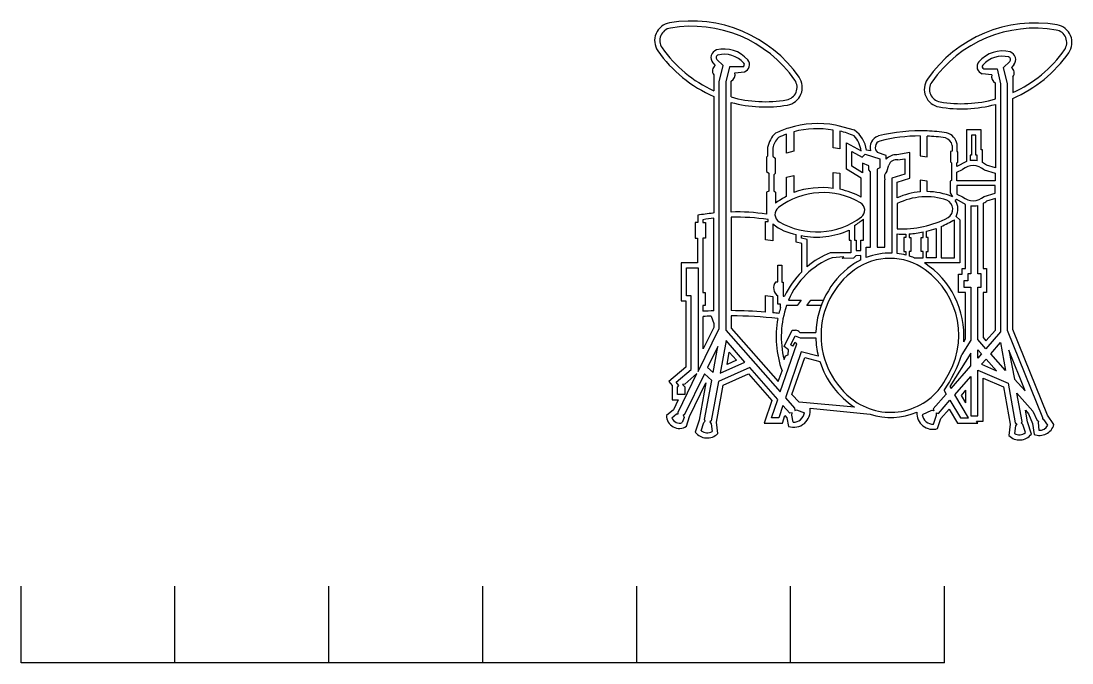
# Model space of a CAD drawing. Header units: metres. Extents: x -2.6 to 28.7, y -4 to 35.3.
# Drawn here: x 0 to 13.66, y 27 to 35.34 of the extents above; entities that cross this region are included whole.
import ezdxf

# ---------------------------------------------------------------- set-up
doc = ezdxf.new("R2010")
doc.units = ezdxf.units.M

msp = doc.modelspace()

# ---------------------------------------------------------------- linework, layer by layer
at = {"layer": 'MCD_Layer_0'}
for p, q in [((9.12404, 34.763303), (9.040016, 34.839839)), ((8.988104, 34.796639), (9.020216, 34.761863)), ((9.06968, 34.550542), (9.12404, 34.763303)), ((9.20648, 34.745879), (9.15968, 34.550542)), ((9.379424, 34.746239), (9.20648, 34.745879)), ((12.509192, 34.720607), (12.682137, 34.720247)), ((12.682137, 34.720247), (12.728936, 34.524911)), ((12.764576, 34.73767), (12.8486, 34.814206)), ((12.818935, 34.524911), (12.764576, 34.73767)), ((12.900513, 34.771007), (12.868401, 34.736231)), ((9.002, 34.639894), (9.002, 34.435126)), ((9.06968, 31.344886), (9.06968, 34.550542)), ((9.15968, 34.550542), (9.15968, 31.325878)), ((9.22736, 34.353262), (9.22736, 34.559327)), ((9.276104, 34.667039), (9.398504, 34.681439)), ((12.612513, 34.641407), (12.490112, 34.655806)), ((12.886617, 34.614263), (12.886617, 34.409494)), ((12.661256, 34.327631), (12.661256, 34.533694)), ((12.728936, 34.524911), (12.728936, 31.300246)), ((12.818935, 31.317814), (12.818935, 34.524911)), ((9.001928, 34.361182), (9.001928, 32.846807)), ((9.227432, 32.858686), (9.227432, 34.282991)), ((12.886688, 31.33099), (12.886688, 34.33555)), ((12.661184, 34.257287), (12.661184, 33.431951)), ((9.948368, 33.623326), (9.948368, 33.867263)), ((10.041392, 33.902398), (10.041392, 33.647806)), ((10.551944, 33.694102), (10.551944, 33.92263)), ((10.830512, 33.922271), (10.619696, 33.978574)), ((10.641008, 33.908591), (10.641008, 33.677831)), ((12.284409, 33.925582), (12.284409, 33.514894)), ((12.4742, 33.925582), (12.284409, 33.925582)), ((12.4742, 33.665086), (12.4742, 33.925582)), ((10.727624, 33.417263), (10.727624, 33.757678)), ((10.727624, 33.757678), (10.917344, 33.65407)), ((11.68328, 33.84667), (11.68328, 33.590711)), ((11.772416, 33.574439), (11.772416, 33.844943)), ((12.164312, 33.649534), (12.164312, 33.738166)), ((12.406448, 33.857831), (12.352088, 33.857831)), ((12.352088, 33.857831), (12.352088, 33.597334)), ((12.406448, 33.597334), (12.406448, 33.857831)), ((9.701264, 33.696406), (9.701264, 33.58603)), ((9.769016, 33.689998), (9.769016, 33.58351)), ((10.041392, 33.647806), (9.948368, 33.623326)), ((10.641008, 33.677831), (10.551944, 33.694102)), ((10.795304, 33.643631), (10.929729, 33.570262)), ((10.795304, 33.454702), (10.795304, 33.643631)), ((10.929729, 33.570262), (10.970263, 33.609646)), ((10.970263, 33.609646), (11.159624, 33.549527)), ((11.038088, 33.652126), (10.984089, 33.664295)), ((11.242064, 33.594382), (11.12888, 33.630238)), ((11.242064, 33.545999), (11.242064, 33.594382)), ((11.549648, 33.633622), (11.38088, 33.601438)), ((11.549648, 33.299182), (11.549648, 33.633622)), ((12.097136, 33.649463), (12.079136, 33.643198)), ((12.079136, 33.643198), (12.079136, 33.508919)), ((12.098504, 33.722614), (12.097136, 33.649463)), ((12.170432, 33.637006), (12.164312, 33.649534)), ((12.170432, 33.508487), (12.170432, 33.637006)), ((12.352088, 33.597334), (12.334593, 33.597334)), ((12.334593, 33.597334), (12.334593, 33.526342)), ((12.424593, 33.597334), (12.406448, 33.597334)), ((12.424593, 33.523318), (12.424593, 33.597334)), ((12.492344, 33.665086), (12.4742, 33.665086)), ((12.492344, 33.500782), (12.492344, 33.665086)), ((9.701264, 33.58603), (9.685137, 33.572062)), ((9.685137, 33.572062), (9.685137, 33.383134)), ((9.769016, 33.58351), (9.797024, 33.556438)), ((9.797024, 33.556438), (9.797024, 33.36031)), ((11.0162, 33.45715), (10.934408, 33.492359)), ((10.934408, 33.492359), (10.934408, 33.367582)), ((11.0162, 33.405814), (11.0162, 33.45715)), ((11.159624, 33.549527), (11.159624, 33.430727)), ((11.251856, 33.385798), (11.276336, 33.468454)), ((11.393552, 33.534983), (11.481968, 33.55183)), ((11.481968, 33.55183), (11.481968, 33.349151)), ((11.68328, 33.590711), (11.772416, 33.574439)), ((12.079136, 33.508919), (12.091305, 33.499558)), ((12.091305, 33.499558), (12.091305, 33.268438)), ((12.284409, 33.514894), (12.158984, 33.449375)), ((12.158984, 33.495958), (12.170432, 33.508487)), ((12.158984, 33.449375), (12.158984, 33.495958)), ((12.661184, 33.431951), (12.54656, 33.466006)), ((9.685137, 33.383134), (9.715304, 33.363406)), ((9.715304, 33.363406), (9.715304, 33.127606)), ((9.797024, 33.36031), (9.783056, 33.34123)), ((9.783056, 33.34123), (9.783056, 33.132359)), ((9.948368, 33.310198), (10.041392, 33.332663)), ((10.041392, 33.332663), (10.041392, 33.11299)), ((10.551944, 33.374063), (10.641008, 33.362686)), ((10.551944, 33.165478), (10.551944, 33.374063)), ((10.641008, 33.362686), (10.641008, 33.154534)), ((10.917344, 33.29839), (10.727624, 33.417263)), ((10.934408, 33.367582), (10.795304, 33.454702)), ((11.036288, 33.37939), (11.0162, 33.405814)), ((11.036504, 33.28615), (11.036288, 33.37939)), ((11.159624, 33.430727), (11.126504, 33.416111)), ((11.126504, 33.416111), (11.126504, 33.28615)), ((11.481968, 33.349151), (11.315936, 33.29803)), ((12.158984, 33.374783), (12.234152, 33.41071)), ((12.158984, 33.262607), (12.158984, 33.374783)), ((12.513225, 33.405238), (12.659673, 33.361751)), ((12.659673, 33.361751), (12.659673, 33.262607)), ((9.948368, 33.063311), (9.948368, 33.310198)), ((10.917344, 33.050926), (10.917344, 33.29839)), ((11.036504, 32.403575), (11.036504, 33.28615)), ((11.126504, 33.28615), (11.126504, 32.403575)), ((11.225936, 32.403575), (11.225936, 33.277367)), ((11.315936, 33.29803), (11.315936, 32.323798)), ((11.383615, 33.248062), (11.549648, 33.299182)), ((11.383615, 33.042718), (11.383615, 33.248062)), ((11.68328, 33.27067), (11.68328, 33.120623)), ((11.772416, 33.259295), (11.68328, 33.27067)), ((11.772416, 33.123862), (11.772416, 33.259295)), ((12.091305, 33.268438), (12.073016, 33.259078)), ((12.073016, 33.259078), (12.073016, 33.109102)), ((12.659673, 33.262607), (12.158984, 33.262607)), ((12.659673, 33.204359), (12.158984, 33.204359)), ((12.158984, 33.204359), (12.158984, 33.092182)), ((12.659673, 33.105214), (12.659673, 33.204359)), ((9.715304, 33.127606), (9.68852, 33.115438)), ((9.68852, 33.115438), (9.68852, 32.832407)), ((9.783056, 33.132359), (9.805448, 33.118031)), ((9.805448, 33.118031), (9.805448, 32.973958)), ((12.073016, 33.109102), (12.104696, 33.05755)), ((12.158984, 33.092182), (12.234152, 33.056254)), ((12.513225, 33.061727), (12.659673, 33.105214)), ((11.383615, 32.968054), (11.383615, 32.641175)), ((12.159704, 33.01939), (12.139759, 33.006574)), ((12.274184, 32.955598), (12.159704, 33.01939)), ((12.274184, 32.122847), (12.274184, 32.955598)), ((12.341864, 32.93983), (12.341864, 32.055166)), ((12.431864, 32.055166), (12.431864, 32.945158)), ((12.499616, 32.969854), (12.499616, 32.122847)), ((12.661184, 33.035014), (12.54656, 33.000958)), ((12.661184, 31.325662), (12.661184, 33.035014)), ((8.793128, 32.816638), (8.793128, 32.723902)), ((9.001928, 32.846807), (8.990408, 32.843998)), ((9.002, 31.574566), (9.002, 32.77711)), ((9.22736, 32.79115), (9.22736, 31.577158)), ((12.149696, 32.800582), (12.197001, 32.758822)), ((8.793128, 32.723902), (8.760224, 32.723902)), ((8.760224, 32.723902), (8.760224, 32.519782)), ((8.86088, 32.759038), (8.86088, 32.723902)), ((8.86088, 32.723902), (8.893712, 32.723902)), ((8.893712, 32.723902), (8.893712, 32.519782)), ((9.673688, 32.498039), (9.673688, 32.73751)), ((9.673688, 32.73751), (9.708104, 32.73751)), ((9.708104, 32.73751), (9.708104, 32.761486)), ((9.76952, 32.704174), (9.76952, 32.482703)), ((10.829, 32.683078), (10.829, 32.495086)), ((10.946575, 32.495086), (10.946575, 32.768039)), ((11.888985, 32.645278), (11.888985, 32.264326)), ((11.956664, 32.671846), (11.956664, 32.264326)), ((12.12932, 32.264326), (12.12932, 32.758822)), ((12.197001, 32.758822), (12.197001, 32.196646)), ((8.760224, 32.519782), (8.791327, 32.519782)), ((8.791327, 32.519782), (8.791327, 32.19967)), ((8.893712, 32.519782), (8.859079, 32.519782)), ((8.859079, 32.519782), (8.859079, 31.81231)), ((10.072928, 32.46535), (10.072928, 32.567806)), ((10.14068, 32.518846), (10.14068, 32.552182)), ((10.214768, 32.501134), (10.14068, 32.518846)), ((10.214768, 32.148623), (10.214768, 32.501134)), ((10.76132, 32.623894), (10.76132, 32.495086)), ((11.383615, 32.319046), (11.383615, 32.573566)), ((11.497376, 32.526478), (11.472248, 32.526478)), ((11.472248, 32.526478), (11.472248, 32.346766)), ((11.497376, 32.572702), (11.497376, 32.526478)), ((11.541296, 32.574934), (11.541296, 32.526478)), ((11.541296, 32.526478), (11.562248, 32.526478)), ((11.562248, 32.526478), (11.562248, 32.346766)), ((11.698256, 32.526478), (11.723384, 32.526478)), ((11.698256, 32.346766), (11.698256, 32.526478)), ((11.723384, 32.526478), (11.723384, 32.599774)), ((11.767303, 32.526478), (11.767303, 32.609638)), ((11.788256, 32.526478), (11.767303, 32.526478)), ((11.788256, 32.346766), (11.788256, 32.526478)), ((9.76952, 32.482703), (9.673688, 32.498039)), ((10.147017, 32.447639), (10.072928, 32.46535)), ((10.147017, 32.083606), (10.147017, 32.447639)), ((10.76132, 32.495086), (10.783424, 32.495086)), ((10.783424, 32.495086), (10.783424, 32.327614)), ((10.829, 32.495086), (10.851105, 32.495086)), ((10.851105, 32.495086), (10.851105, 32.359006)), ((10.912736, 32.359942), (10.912736, 32.495086)), ((10.912736, 32.495086), (10.946575, 32.495086)), ((10.980416, 32.403575), (11.036504, 32.403575)), ((10.980416, 32.266054), (10.980416, 32.403575)), ((11.126504, 32.403575), (11.225936, 32.403575)), ((10.783424, 32.327614), (10.515368, 32.327614)), ((10.69112, 32.278582), (10.54028, 32.26483)), ((10.67132, 32.254246), (10.69112, 32.278582)), ((10.818056, 32.258278), (10.67132, 32.254246)), ((10.845776, 32.290678), (10.818056, 32.258278)), ((10.912736, 32.291686), (10.845776, 32.290678)), ((10.851105, 32.359006), (10.912736, 32.359942)), ((10.914176, 32.236894), (10.912736, 32.291686)), ((11.472248, 32.346766), (11.497376, 32.346766)), ((11.497376, 32.346766), (11.497376, 32.298526)), ((11.541296, 32.346766), (11.541296, 32.286214)), ((11.562248, 32.346766), (11.541296, 32.346766)), ((11.603648, 32.264326), (11.723384, 32.264326)), ((11.723384, 32.346766), (11.698256, 32.346766)), ((11.723384, 32.264326), (11.723384, 32.346766)), ((11.767303, 32.264326), (11.767303, 32.346766)), ((11.767303, 32.346766), (11.788256, 32.346766)), ((11.888985, 32.264326), (11.767303, 32.264326)), ((11.956664, 32.264326), (12.12932, 32.264326)), ((8.791327, 32.19967), (8.579359, 32.19967)), ((8.579359, 32.19967), (8.579359, 31.703662)), ((8.647112, 32.131918), (8.7968, 32.131918)), ((8.647112, 31.771414), (8.647112, 32.131918)), ((8.7968, 32.131918), (8.7968, 30.788614)), ((9.835328, 32.168206), (9.887816, 32.168206)), ((9.835328, 31.950262), (9.835328, 32.168206)), ((9.887816, 32.168206), (9.887816, 31.948534)), ((12.197001, 32.196646), (11.739224, 32.196646)), ((12.227097, 32.049263), (12.227097, 32.122847)), ((12.227097, 32.122847), (12.274184, 32.122847)), ((12.499616, 32.122847), (12.544399, 32.122847)), ((12.544399, 32.122847), (12.544399, 31.812814)), ((12.181952, 31.812814), (12.181952, 32.049263)), ((12.181952, 32.049263), (12.227097, 32.049263)), ((12.252152, 31.965023), (12.252152, 31.880494)), ((12.30068, 31.965023), (12.252152, 31.965023)), ((12.30068, 32.055166), (12.30068, 31.965023)), ((12.341864, 32.055166), (12.30068, 32.055166)), ((12.476864, 32.055166), (12.431864, 32.055166)), ((12.476864, 31.880494), (12.476864, 32.055166)), ((9.806528, 31.950262), (9.835328, 31.950262)), ((9.887816, 31.948534), (9.901712, 31.948534)), ((9.901712, 31.948534), (9.901712, 31.76731)), ((12.252152, 31.880494), (12.341864, 31.880494)), ((12.341864, 31.880494), (12.341864, 31.192822)), ((12.431864, 31.880494), (12.476864, 31.880494)), ((12.431864, 31.201318), (12.431864, 31.880494)), ((8.579359, 31.703662), (8.639049, 31.703662)), ((8.639049, 31.703662), (8.639049, 30.844198)), ((8.7068, 31.771414), (8.647112, 31.771414)), ((8.7068, 30.81295), (8.7068, 31.771414)), ((8.859079, 31.81231), (8.891048, 31.81231)), ((8.891048, 31.81231), (8.891048, 31.643614)), ((9.673688, 31.77415), (9.76952, 31.761406)), ((9.673688, 31.557863), (9.673688, 31.77415)), ((9.76952, 31.761406), (9.76952, 31.54951)), ((9.835184, 31.66291), (9.835184, 31.768678)), ((9.901712, 31.76731), (9.922016, 31.76731)), ((9.971984, 31.714607), (10.137656, 31.714607)), ((10.137656, 31.714607), (10.082792, 31.643974)), ((10.209152, 31.643974), (10.264448, 31.714607)), ((10.264448, 31.714607), (10.425728, 31.714607)), ((12.274184, 31.812814), (12.181952, 31.812814)), ((12.274184, 31.212478), (12.274184, 31.812814)), ((12.544399, 31.812814), (12.499616, 31.812814)), ((12.499616, 31.812814), (12.499616, 31.22731)), ((8.891048, 31.643614), (8.859079, 31.643614)), ((8.859079, 31.643614), (8.859079, 31.568662)), ((9.868232, 31.66291), (9.835184, 31.66291)), ((9.868232, 31.617982), (9.868232, 31.66291)), ((10.082792, 31.643974), (9.947433, 31.643974)), ((10.396856, 31.643974), (10.209152, 31.643974)), ((8.864552, 31.080503), (8.864552, 31.501126)), ((8.965928, 31.50559), (9.001928, 31.412422)), ((9.001928, 31.412422), (9.001928, 31.360582)), ((9.22736, 31.509694), (9.22736, 31.351366)), ((8.7968, 30.788614), (9.06968, 31.344886)), ((9.001928, 31.360582), (8.864552, 31.080503)), ((9.15968, 31.325878), (9.865424, 30.521998)), ((9.22736, 31.351366), (9.83864, 30.655055)), ((9.915536, 31.112542), (10.021233, 31.323862)), ((10.021233, 31.323862), (10.06328, 31.323862)), ((10.118576, 31.293118), (10.328168, 31.293118)), ((12.537776, 31.185046), (12.661184, 31.325662)), ((12.728936, 31.300246), (12.538496, 31.08331)), ((13.27808, 30.186046), (12.818935, 31.317814)), ((13.338057, 30.218518), (12.886688, 31.33099)), ((9.161336, 31.187567), (9.083576, 30.765934)), ((9.406928, 30.907846), (9.161336, 31.187567)), ((9.865424, 30.521998), (10.080128, 31.146238)), ((10.000928, 31.131838), (10.060905, 31.251863)), ((10.053704, 31.163086), (10.022528, 31.115062)), ((10.080128, 31.146238), (10.053704, 31.163086)), ((10.060905, 31.251863), (10.123328, 31.225438)), ((10.123328, 31.225438), (10.327375, 31.225438)), ((12.341864, 31.192822), (12.224577, 31.007854)), ((12.249056, 31.172878), (12.274184, 31.212478)), ((12.538496, 31.08331), (12.431864, 31.201318)), ((12.499616, 31.22731), (12.537776, 31.185046)), ((12.599264, 31.016134), (12.727281, 31.161934)), ((12.727281, 31.161934), (12.79388, 30.800854)), ((9.056072, 31.112758), (8.922009, 30.839518)), ((8.993361, 30.77299), (9.056072, 31.112758)), ((9.173431, 30.879334), (9.202664, 31.037807)), ((9.202664, 31.037807), (9.294968, 30.932686)), ((9.972416, 31.068334), (9.915536, 31.112542)), ((9.931304, 30.991942), (9.967304, 31.002238)), ((10.138592, 31.041838), (9.933896, 30.444022)), ((9.967304, 31.002238), (9.972416, 31.068334)), ((10.022528, 31.115062), (10.000928, 31.131838)), ((10.357976, 30.986758), (10.138592, 31.041838)), ((12.341864, 31.024774), (12.067688, 30.592414)), ((12.341864, 30.859318), (12.341864, 31.024774)), ((12.431864, 31.06711), (12.478736, 31.01527)), ((12.431864, 30.961846), (12.431864, 31.06711)), ((12.478736, 31.01527), (12.431864, 30.961846)), ((12.79388, 30.800854), (12.599264, 31.016134)), ((12.836504, 31.063726), (12.907137, 30.688534)), ((13.045953, 30.537046), (12.836504, 31.063726)), ((9.083576, 30.765934), (9.406928, 30.907846)), ((9.294968, 30.932686), (9.173431, 30.879334)), ((9.914528, 30.943054), (9.931304, 30.991942)), ((10.016264, 30.486286), (10.184888, 30.968039)), ((10.184888, 30.968039), (10.380367, 30.916846)), ((12.539504, 30.948022), (12.481688, 30.882214)), ((12.481688, 30.882214), (12.67616, 30.796822)), ((12.67616, 30.796822), (12.539504, 30.948022)), ((8.639049, 30.844198), (8.4188, 30.65563)), ((8.513048, 30.647206), (8.7068, 30.81295)), ((8.53688, 30.258838), (8.7824, 30.759238)), ((8.880609, 30.755062), (8.617737, 30.219238)), ((8.7824, 30.759238), (8.623281, 30.623086)), ((8.974064, 30.668014), (8.880609, 30.755062)), ((8.922009, 30.839518), (8.993361, 30.77299)), ((9.469209, 30.836926), (9.063848, 30.658942)), ((9.123968, 30.611351), (9.450992, 30.754918)), ((9.450992, 30.754918), (9.755048, 30.40867)), ((9.831872, 30.423862), (9.469209, 30.836926)), ((9.83864, 30.655055), (9.888608, 30.79747)), ((12.083888, 30.565486), (12.341864, 30.859318)), ((12.431864, 30.805822), (12.824768, 30.63331)), ((12.431864, 30.210382), (12.431864, 30.805822)), ((8.4188, 30.65563), (8.461136, 30.603719)), ((8.461136, 30.603719), (8.461136, 30.42055)), ((8.54588, 30.606958), (8.513048, 30.647206)), ((8.528889, 30.585286), (8.54588, 30.606958)), ((8.623281, 30.623086), (8.596856, 30.617111)), ((8.596856, 30.617111), (8.623713, 30.588166)), ((8.684049, 30.20059), (8.900192, 30.64123)), ((8.900192, 30.64123), (8.810768, 30.156382)), ((8.881041, 30.163582), (8.974064, 30.668014)), ((9.063848, 30.658942), (8.969528, 30.147238)), ((9.034688, 30.127222), (9.123968, 30.611351)), ((12.067688, 30.592414), (12.083888, 30.565486)), ((12.132416, 30.484414), (12.341864, 30.72295)), ((12.341864, 30.72295), (12.341864, 30.210382)), ((12.499616, 30.14263), (12.499616, 30.70207)), ((12.499616, 30.70207), (12.764648, 30.585718)), ((12.824768, 30.63331), (12.919088, 30.121606)), ((12.907137, 30.688534), (13.045953, 30.537046)), ((8.528889, 30.488302), (8.528889, 30.585286)), ((8.623713, 30.488302), (8.528889, 30.488302)), ((8.623713, 30.588166), (8.623713, 30.488302)), ((10.110152, 30.387574), (10.016264, 30.486286)), ((12.021536, 30.494422), (11.852048, 30.30139)), ((11.994536, 30.539422), (12.021536, 30.494422)), ((12.312777, 30.183598), (12.132416, 30.484414)), ((12.274113, 30.543094), (12.215936, 30.476854)), ((12.215936, 30.476854), (12.274113, 30.379942)), ((12.274113, 30.543094), (12.274113, 30.379942)), ((12.764648, 30.585718), (12.853856, 30.101518)), ((12.939824, 30.505078), (13.1492, 30.273454)), ((13.007576, 30.13795), (12.939824, 30.505078)), ((8.461136, 30.42055), (8.540768, 30.42055)), ((8.540768, 30.42055), (8.47604, 30.288502)), ((9.755048, 30.40867), (9.654753, 30.115918)), ((9.749576, 30.183598), (9.831872, 30.423862)), ((9.900272, 30.345886), (9.844688, 30.183598)), ((9.988472, 30.245446), (9.900272, 30.345886)), ((9.933896, 30.444022), (10.050536, 30.311182)), ((10.831592, 30.32191), (10.110152, 30.387574)), ((11.920664, 30.243214), (12.070064, 30.413422)), ((12.070064, 30.413422), (12.207872, 30.183598)), ((8.47604, 30.288502), (8.385896, 30.214846)), ((8.458256, 30.186478), (8.517223, 30.234718)), ((8.517223, 30.234718), (8.54084, 30.23875)), ((8.54084, 30.23875), (8.53688, 30.258838)), ((8.615576, 30.19051), (8.591959, 30.122182)), ((8.617737, 30.219238), (8.603767, 30.222694)), ((8.603767, 30.222694), (8.615576, 30.19051)), ((8.647256, 30.074806), (8.684049, 30.20059)), ((9.844688, 30.183598), (9.749576, 30.183598)), ((9.893144, 30.115918), (9.92648, 30.213334)), ((9.92648, 30.213334), (9.951896, 30.184462)), ((9.951896, 30.184462), (9.972343, 30.072718)), ((10.021879, 30.250918), (9.988472, 30.245446)), ((10.01468, 30.217726), (10.021879, 30.250918)), ((10.03088, 30.129238), (10.01468, 30.217726)), ((10.050536, 30.311182), (10.05248, 30.280366)), ((10.05248, 30.280366), (10.074152, 30.287782)), ((10.074152, 30.287782), (10.178696, 30.250918)), ((10.25228, 30.308878), (11.031536, 30.230326)), ((11.831673, 30.281878), (11.709919, 30.225286)), ((11.860256, 30.277702), (11.831673, 30.281878)), ((11.852048, 30.30139), (11.860256, 30.277702)), ((11.857737, 30.103606), (11.89496, 30.219238)), ((11.89496, 30.219238), (11.89496, 30.24847)), ((11.89496, 30.24847), (11.920664, 30.243214)), ((11.952416, 30.176686), (12.059768, 30.298942)), ((12.059768, 30.298942), (12.169497, 30.115918)), ((12.207872, 30.183598), (12.312777, 30.183598)), ((12.341864, 30.210382), (12.431864, 30.210382)), ((13.077776, 30.130822), (13.049768, 30.282382)), ((13.049768, 30.282382), (13.091168, 30.23659)), ((13.091168, 30.23659), (13.144016, 30.11095)), ((13.1492, 30.273454), (13.201689, 30.148678)), ((13.275921, 30.165526), (13.27808, 30.186046)), ((13.420135, 30.097342), (13.338057, 30.218518)), ((8.810768, 30.156382), (8.760728, 29.999782)), ((8.83712, 30.017926), (8.870096, 30.125854)), ((8.870096, 30.125854), (8.889896, 30.141622)), ((8.889896, 30.141622), (8.881041, 30.163582)), ((8.969528, 30.147238), (8.951529, 30.132622)), ((8.951529, 30.132622), (8.966936, 30.107854)), ((8.966936, 30.107854), (8.980112, 30.008926)), ((9.052328, 29.980054), (9.034688, 30.127222)), ((9.654753, 30.115918), (9.893144, 30.115918)), ((11.910007, 30.044998), (11.952416, 30.176686)), ((12.169497, 30.115918), (12.43244, 30.115918)), ((12.43244, 30.115918), (12.416385, 30.14263)), ((12.416385, 30.14263), (12.499616, 30.14263)), ((12.853856, 30.101518), (12.836288, 29.954422)), ((12.921679, 30.082222), (12.908504, 29.983294)), ((12.919088, 30.121606), (12.937088, 30.10699)), ((12.937088, 30.10699), (12.921679, 30.082222)), ((12.99872, 30.11599), (13.007576, 30.13795)), ((13.01852, 30.100222), (12.99872, 30.11599)), ((13.051497, 29.992294), (13.01852, 30.100222)), ((13.127816, 29.97415), (13.077776, 30.130822)), ((13.144016, 30.11095), (13.163528, 29.970478)), ((13.201689, 30.148678), (13.21904, 30.14155)), ((13.21904, 30.14155), (13.215584, 30.123766)), ((13.215584, 30.123766), (13.226025, 30.024334)), ((13.291184, 30.161278), (13.275921, 30.165526)), ((13.343744, 30.087694), (13.291184, 30.161278)), ((0, 27), (0, 28)), ((2, 27), (2, 28)), ((4, 27), (4, 28)), ((6, 27), (6, 28)), ((8, 27), (8, 28)), ((10, 27), (10, 28)), ((12, 27), (12, 28)), ((12, 27), (0, 27))]:
    msp.add_line(p, q, dxfattribs=at)
for centre, radius, start, end in [((8.464762, 35.086925), 0.231882, 99.731214, 157.311362), ((8.464954, 35.086722), 0.164396, 99.784629, 214.795186), ((8.714035, 33.63986), 1.70026, 34.794468, 99.76811), ((8.713906, 33.639529), 1.632846, 34.800257, 99.76315), ((13.174581, 33.614713), 1.699783, 80.229158, 145.220166), ((13.17471, 33.613896), 1.632847, 80.236858, 145.199705), ((13.42366, 35.061095), 0.23211, 325.196227, 80.229838), ((8.464634, 35.08666), 0.231866, 157.238891, 214.825423), ((13.423664, 35.061091), 0.164395, 325.20462, 80.215717), ((9.670615, 35.92446), 1.632532, 214.793222, 245.822991), ((9.068826, 34.863719), 0.104956, 107.491194, 219.726806), ((9.137516, 34.575476), 0.401074, 40.49964, 104.472632), ((12.218004, 35.898825), 1.632528, 294.176991, 325.206844), ((9.670145, 35.923918), 1.699605, 214.787037, 246.84875), ((9.068779, 34.863773), 0.037419, 107.524246, 219.764221), ((9.137397, 34.575103), 0.333893, 40.534689, 104.441139), ((9.371552, 34.772631), 0.095092, 286.465582, 41.749213), ((12.751099, 34.549847), 0.40107, 75.527111, 139.500572), ((12.751211, 34.549497), 0.33387, 75.556342, 139.46783), ((12.819837, 34.83814), 0.037419, 320.2357, 72.47608), ((12.819791, 34.838087), 0.104956, 320.273132, 72.50947), ((12.218132, 35.898534), 1.699966, 293.158509, 325.21125), ((9.065288, 34.692787), 0.08248, 123.124643, 219.88652), ((9.37167, 34.772621), 0.027498, 286.379202, 41.802976), ((12.517067, 34.746999), 0.095093, 138.251298, 253.533628), ((12.516944, 34.746989), 0.027497, 138.193768, 253.626315), ((12.823328, 34.667155), 0.08248, 320.11348, 56.875357), ((9.182017, 34.644732), 0.096695, 297.96455, 13.33806), ((9.919727, 34.477612), 0.164382, 279.754173, 34.797941), ((9.919762, 34.477583), 0.232078, 279.757894, 34.815933), ((11.968821, 34.451953), 0.23185, 145.188626, 260.258679), ((12.706887, 34.619229), 0.096945, 166.775691, 241.920856), ((11.96889, 34.45198), 0.164382, 145.202059, 260.245827), ((9.670566, 35.923797), 1.631873, 254.240871, 279.773271), ((9.670585, 35.923564), 1.699372, 254.883975, 279.77474), ((12.218049, 35.898179), 1.631887, 260.226858, 285.759008), ((12.21889, 35.894193), 1.695608, 260.176377, 285.12034), ((10.349418, 32.776429), 1.231891, 78.968609, 107.757146), ((10.03247, 33.636598), 0.336562, 133.018265, 169.763899), ((10.360507, 32.71123), 1.2974, 107.345379, 115.456241), ((10.364068, 32.703463), 1.238187, 109.617094, 114.944235), ((10.34452, 32.704984), 1.235187, 80.332582, 104.206092), ((10.311664, 32.543371), 1.467887, 77.8866, 79.262849), ((10.361865, 32.716299), 1.224533, 67.763957, 76.823042), ((10.614106, 33.61874), 0.372777, 7.019303, 54.512589), ((11.68609, 31.693915), 2.220276, 87.702951, 104.166363), ((11.687519, 31.717678), 2.196474, 81.137174, 87.715346), ((11.97631, 33.703262), 0.191215, 10.517826, 74.960268), ((10.031909, 33.636881), 0.268205, 135.114762, 168.577206), ((10.54182, 33.596877), 0.379855, 8.659702, 41.740205), ((11.188301, 33.69686), 0.156733, 109.043927, 196.583637), ((11.188438, 33.696816), 0.08933, 109.109973, 228.185058), ((11.685552, 31.697382), 2.14929, 90.060578, 104.175878), ((11.685582, 31.69709), 2.149608, 81.276636, 87.684879), ((11.976385, 33.703317), 0.123635, 8.979474, 73.451302), ((11.366907, 33.434912), 0.167111, 85.203551, 138.337157), ((11.373778, 33.433296), 0.103592, 78.995945, 160.159923), ((12.370621, 33.251529), 0.209672, 47.146299, 130.607027), ((12.370392, 33.250992), 0.277668, 78.743477, 97.407572), ((12.369972, 33.250354), 0.278728, 50.68747, 63.957577), ((11.313665, 33.313709), 0.094959, 130.610053, 202.502033), ((10.422431, 32.146059), 1.032515, 117.331282, 126.694948), ((10.421234, 32.14814), 0.962613, 59.610239, 127.104934), ((10.403188, 32.103113), 1.07273, 82.029077, 109.710402), ((10.419917, 32.14454), 1.03391, 61.241878, 77.65249), ((11.761549, 32.20399), 0.852425, 71.600627, 116.318646), ((11.762009, 32.202499), 0.921493, 94.901093, 114.244449), ((11.761261, 32.202302), 0.921628, 68.121471, 89.306483), ((12.370615, 33.215741), 0.2099, 229.448523, 312.798152), ((9.906837, 32.827916), 0.110146, 127.023971, 239.685096), ((10.85237, 32.88336), 0.110306, 307.113538, 59.592914), ((11.978415, 32.895573), 0.128356, 302.693076, 66.007104), ((11.978385, 32.895554), 0.195876, 330.997037, 34.526713), ((12.370648, 33.216376), 0.27804, 264.057751, 282.718981), ((12.366839, 33.221229), 0.284287, 297.843117, 309.211391), ((9.299472, 29.890602), 2.969523, 95.974097, 99.817689), ((9.287733, 29.985815), 2.805881, 95.844762, 98.750259), ((9.292444, 29.935518), 2.856373, 81.632584, 91.305623), ((9.293227, 29.954969), 2.904463, 82.177839, 91.298023), ((10.338248, 33.563358), 0.962783, 239.613342, 307.094181), ((11.451257, 33.914084), 1.274706, 266.95819, 297.90074), ((10.177231, 33.205585), 0.646252, 230.884515, 260.712093), ((10.299603, 33.539539), 1.006869, 301.72109, 309.982853), ((11.46106, 33.880765), 1.307497, 283.545728, 289.104104), ((11.455739, 33.881089), 1.30889, 292.501616, 300.972043), ((10.338276, 33.563616), 1.030555, 258.945794, 294.236311), ((11.450528, 33.894332), 1.32246, 267.099773, 272.030146), ((11.45234, 33.906824), 1.334857, 273.821062, 281.715417), ((10.922975, 31.300972), 1.037053, 111.655303, 156.493334), ((10.924742, 31.2982), 1.107827, 111.686576, 129.856742), ((11.290867, 31.47003), 0.854386, 116.160741, 125.796546), ((11.289779, 31.47224), 0.784454, 54.069756, 125.822499), ((11.289795, 31.472054), 0.852146, 88.242049, 111.28812), ((11.287978, 31.463252), 0.861122, 75.926352, 83.623515), ((11.278616, 31.438155), 0.887809, 68.524315, 72.789998), ((11.445994, 31.256359), 1.11843, 125.839823, 178.116539), ((11.445835, 31.256428), 1.050779, 125.834832, 234.063436), ((11.1335, 31.256718), 1.118198, 355.651952, 57.200775), ((11.133568, 31.256711), 1.050639, 326.883562, 54.068893), ((10.944944, 31.277817), 1.134013, 134.719103, 154.42785), ((9.900557, 31.872048), 0.122307, 140.245858, 237.690054), ((9.174193, 25.673364), 5.903715, 91.671376, 93.059642), ((9.18829, 25.501866), 6.075418, 85.417449, 89.631542), ((8.797986, 21.63323), 9.963758, 83.947417, 84.404381), ((10.926636, 31.305369), 1.103607, 163.544795, 167.648139), ((11.098996, 31.238682), 1.220803, 160.610499, 194.013958), ((9.177449, 25.549233), 5.960112, 92.033818, 93.009318), ((9.185786, 25.439631), 6.070205, 83.883281, 89.607588), ((11.09976, 31.238782), 1.289048, 169.428294, 200.0204), ((10.059008, 31.251079), 0.072909, 35.212191, 86.64081), ((11.520084, 31.257298), 1.193183, 181.616516, 193.105076), ((10.426545, 31.600143), 1.893073, 325.922297, 341.767634), ((11.446309, 31.25672), 1.118815, 197.68477, 236.671634), ((11.298589, 31.068947), 0.812617, 234.711444, 331.620461), ((8.555156, 30.21683), 0.169272, 180.671405, 302.962754), ((8.555193, 30.216894), 0.101597, 197.420193, 291.215394), ((10.039248, 30.277406), 0.215344, 251.899281, 8.403959), ((10.040615, 30.268035), 0.139137, 265.987811, 352.933749), ((11.29867, 31.068526), 0.879738, 252.322938, 292.9472), ((11.848051, 30.242506), 0.206998, 175.594582, 287.416311), ((11.848119, 30.242548), 0.139274, 187.119654, 273.959567), ((13.235952, 30.146939), 0.190744, 247.685644, 344.929058), ((13.235894, 30.147037), 0.123099, 265.401587, 331.179239), ((8.915129, 30.117052), 0.193886, 217.217067, 315.042095), ((8.915129, 30.116901), 0.126021, 231.755912, 301.041176), ((12.973469, 30.091124), 0.193665, 224.899912, 322.842844), ((12.973488, 30.09127), 0.126022, 238.959141, 308.243772)]:
    msp.add_arc(centre, radius, start, end, dxfattribs=at)

doc.saveas('drawing.dxf')
